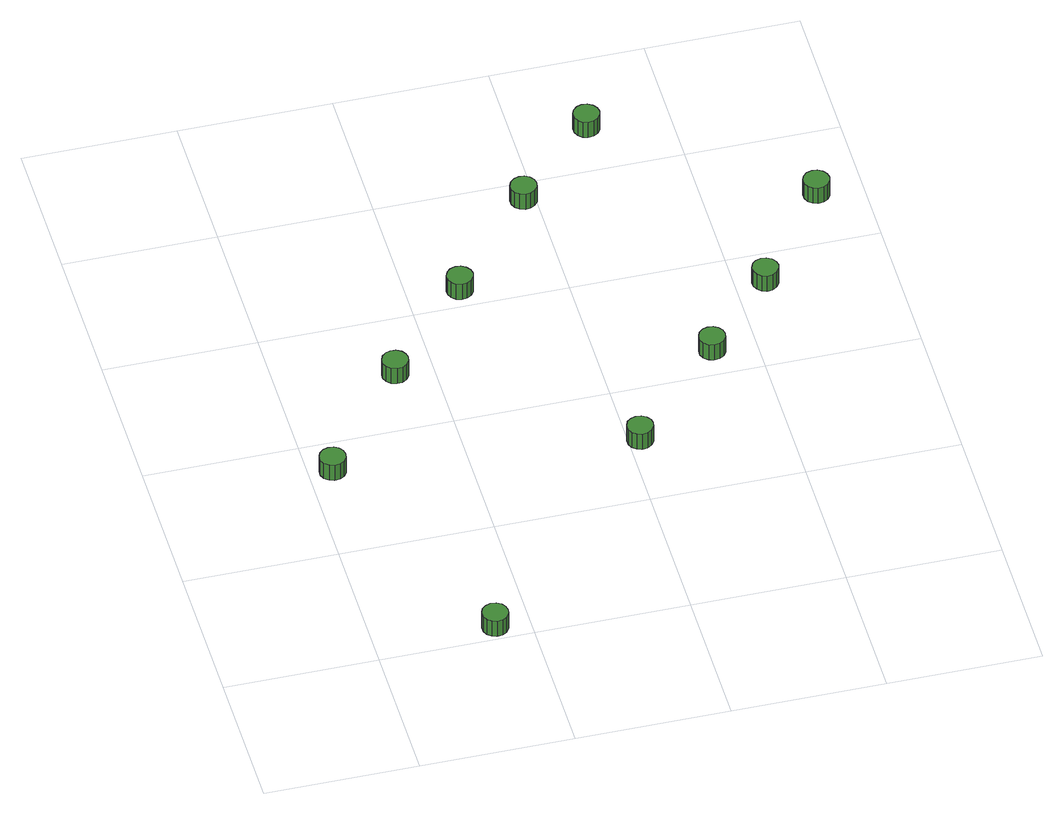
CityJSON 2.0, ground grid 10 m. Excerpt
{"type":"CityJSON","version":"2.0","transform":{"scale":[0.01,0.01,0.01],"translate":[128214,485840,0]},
"CityObjects":{
"tree1":{"type":"SolitaryVegetationObject","attributes":{"function":"something"},"geometry":[{"type":"MultiSurface","lod":"1","boundaries":[[[0,1,2,3,4,5,6,7,8,9,10,11,12,13,14]],[[15,16,17,18,19,20,21,22,23,24,25,26,27,28,29]],[[0,29,28,1]],[[1,28,27,2]],[[2,27,26,3]],[[3,26,25,4]],[[4,25,24,5]],[[5,24,23,6]],[[6,23,22,7]],[[7,22,21,8]],[[8,21,20,9]],[[9,20,19,10]],[[10,19,18,11]],[[11,18,17,12]],[[12,17,16,13]],[[13,16,15,14]],[[14,15,29,0]]]}]},
"tree2":{"type":"SolitaryVegetationObject","attributes":{"function":"something"},"geometry":[{"type":"MultiSurface","lod":"1","boundaries":[[[30,31,32,33,34,35,36,37,38,39,40,41,42,43,44]],[[45,46,47,48,49,50,51,52,53,54,55,56,57,58,59]],[[30,59,58,31]],[[31,58,57,32]],[[32,57,56,33]],[[33,56,55,34]],[[34,55,54,35]],[[35,54,53,36]],[[36,53,52,37]],[[37,52,51,38]],[[38,51,50,39]],[[39,50,49,40]],[[40,49,48,41]],[[41,48,47,42]],[[42,47,46,43]],[[43,46,45,44]],[[44,45,59,30]]]}]},
"tree3":{"type":"SolitaryVegetationObject","attributes":{"function":"something"},"geometry":[{"type":"MultiSurface","lod":"1","boundaries":[[[60,61,62,63,64,65,66,67,68,69,70,71,72,73,74]],[[75,76,77,78,79,80,81,82,83,84,85,86,87,88,89]],[[60,89,88,61]],[[61,88,87,62]],[[62,87,86,63]],[[63,86,85,64]],[[64,85,84,65]],[[65,84,83,66]],[[66,83,82,67]],[[67,82,81,68]],[[68,81,80,69]],[[69,80,79,70]],[[70,79,78,71]],[[71,78,77,72]],[[72,77,76,73]],[[73,76,75,74]],[[74,75,89,60]]]}]},
"tree4":{"type":"SolitaryVegetationObject","attributes":{"function":"something"},"geometry":[{"type":"MultiSurface","lod":"1","boundaries":[[[90,91,92,93,94,95,96,97,98,99,100,101,102,103,104]],[[105,106,107,108,109,110,111,112,113,114,115,116,117,118,119]],[[90,119,118,91]],[[91,118,117,92]],[[92,117,116,93]],[[93,116,115,94]],[[94,115,114,95]],[[95,114,113,96]],[[96,113,112,97]],[[97,112,111,98]],[[98,111,110,99]],[[99,110,109,100]],[[100,109,108,101]],[[101,108,107,102]],[[102,107,106,103]],[[103,106,105,104]],[[104,105,119,90]]]}]},
"tree5":{"type":"SolitaryVegetationObject","attributes":{"function":"something"},"geometry":[{"type":"MultiSurface","lod":"1","boundaries":[[[120,121,122,123,124,125,126,127,128,129,130,131,132,133,134]],[[135,136,137,138,139,140,141,142,143,144,145,146,147,148,149]],[[120,149,148,121]],[[121,148,147,122]],[[122,147,146,123]],[[123,146,145,124]],[[124,145,144,125]],[[125,144,143,126]],[[126,143,142,127]],[[127,142,141,128]],[[128,141,140,129]],[[129,140,139,130]],[[130,139,138,131]],[[131,138,137,132]],[[132,137,136,133]],[[133,136,135,134]],[[134,135,149,120]]]}]},
"tree6":{"type":"SolitaryVegetationObject","attributes":{"function":"something"},"geometry":[{"type":"MultiSurface","lod":"1","boundaries":[[[150,151,152,153,154,155,156,157,158,159,160,161,162,163,164]],[[165,166,167,168,169,170,171,172,173,174,175,176,177,178,179]],[[150,179,178,151]],[[151,178,177,152]],[[152,177,176,153]],[[153,176,175,154]],[[154,175,174,155]],[[155,174,173,156]],[[156,173,172,157]],[[157,172,171,158]],[[158,171,170,159]],[[159,170,169,160]],[[160,169,168,161]],[[161,168,167,162]],[[162,167,166,163]],[[163,166,165,164]],[[164,165,179,150]]]}]},
"tree7":{"type":"SolitaryVegetationObject","attributes":{"function":"something"},"geometry":[{"type":"MultiSurface","lod":"1","boundaries":[[[180,181,182,183,184,185,186,187,188,189,190,191,192,193,194]],[[195,196,197,198,199,200,201,202,203,204,205,206,207,208,209]],[[180,209,208,181]],[[181,208,207,182]],[[182,207,206,183]],[[183,206,205,184]],[[184,205,204,185]],[[185,204,203,186]],[[186,203,202,187]],[[187,202,201,188]],[[188,201,200,189]],[[189,200,199,190]],[[190,199,198,191]],[[191,198,197,192]],[[192,197,196,193]],[[193,196,195,194]],[[194,195,209,180]]]}]},
"tree8":{"type":"SolitaryVegetationObject","attributes":{"function":"something"},"geometry":[{"type":"MultiSurface","lod":"1","boundaries":[[[210,211,212,213,214,215,216,217,218,219,220,221,222,223,224]],[[225,226,227,228,229,230,231,232,233,234,235,236,237,238,239]],[[210,239,238,211]],[[211,238,237,212]],[[212,237,236,213]],[[213,236,235,214]],[[214,235,234,215]],[[215,234,233,216]],[[216,233,232,217]],[[217,232,231,218]],[[218,231,230,219]],[[219,230,229,220]],[[220,229,228,221]],[[221,228,227,222]],[[222,227,226,223]],[[223,226,225,224]],[[224,225,239,210]]]}]},
"tree9":{"type":"SolitaryVegetationObject","attributes":{"function":"something"},"geometry":[{"type":"MultiSurface","lod":"1","boundaries":[[[240,241,242,243,244,245,246,247,248,249,250,251,252,253,254]],[[255,256,257,258,259,260,261,262,263,264,265,266,267,268,269]],[[240,269,268,241]],[[241,268,267,242]],[[242,267,266,243]],[[243,266,265,244]],[[244,265,264,245]],[[245,264,263,246]],[[246,263,262,247]],[[247,262,261,248]],[[248,261,260,249]],[[249,260,259,250]],[[250,259,258,251]],[[251,258,257,252]],[[252,257,256,253]],[[253,256,255,254]],[[254,255,269,240]]]}]},
"tree10":{"type":"SolitaryVegetationObject","attributes":{"function":"something"},"geometry":[{"type":"MultiSurface","lod":"1","boundaries":[[[270,271,272,273,274,275,276,277,278,279,280,281,282,283,284]],[[285,286,287,288,289,290,291,292,293,294,295,296,297,298,299]],[[270,299,298,271]],[[271,298,297,272]],[[272,297,296,273]],[[273,296,295,274]],[[274,295,294,275]],[[275,294,293,276]],[[276,293,292,277]],[[277,292,291,278]],[[278,291,290,279]],[[279,290,289,280]],[[280,289,288,281]],[[281,288,287,282]],[[282,287,286,283]],[[283,286,285,284]],[[284,285,299,270]]]}]}
},
"vertices":[
[239,1744,174],[232,1779,174],[211,1808,174],[181,1825,174],[145,1829,174],[112,1818,174],[85,1794,174],[71,1762,174],[71,1727,174],[85,1694,174],[112,1671,174],[145,1660,174],[181,1664,174],[211,1681,174],[232,1710,174],[232,1710,47],[211,1681,47],[181,1664,47],[145,1660,47],[112,1671,47],[85,1694,47],[71,1727,47],[71,1762,47],[85,1794,47],[112,1818,47],[145,1829,47],[181,1825,47],[211,1808,47],[232,1779,47],[239,1744,47],
[857,105,179],[850,140,179],[829,169,179],[798,186,179],[763,190,179],[730,179,179],[703,155,179],[689,123,179],[689,88,179],[703,55,179],[730,32,179],[763,21,179],[798,25,179],[829,42,179],[850,71,179],[850,71,52],[829,42,52],[798,25,52],[763,21,52],[730,32,52],[703,55,52],[689,88,52],[689,123,52],[703,155,52],[730,179,52],[763,190,52],[798,186,52],[829,169,52],[850,140,52],[857,105,52],
[836,2498,180],[829,2532,180],[808,2561,180],[777,2579,180],[742,2582,180],[708,2572,180],[682,2548,180],[668,2516,180],[668,2480,180],[682,2448,180],[708,2424,180],[742,2413,180],[777,2417,180],[808,2435,180],[829,2463,180],[829,2463,53],[808,2435,53],[777,2417,53],[742,2413,53],[708,2424,53],[682,2448,53],[668,2480,53],[668,2516,53],[682,2548,53],[708,2572,53],[742,2582,53],[777,2579,53],[808,2561,53],[829,2532,53],[836,2498,53],
[1419,3140,181],[1411,3175,181],[1390,3203,181],[1360,3221,181],[1325,3225,181],[1291,3214,181],[1265,3190,181],[1250,3158,181],[1250,3122,181],[1265,3090,181],[1291,3066,181],[1325,3055,181],[1360,3059,181],[1390,3077,181],[1411,3105,181],[1411,3105,54],[1390,3077,54],[1360,3059,54],[1325,3055,54],[1291,3066,54],[1265,3090,54],[1250,3122,54],[1250,3158,54],[1265,3190,54],[1291,3214,54],[1325,3225,54],[1360,3221,54],[1390,3203,54],[1411,3175,54],[1419,3140,54],
[2159,1534,180],[2152,1568,180],[2131,1597,180],[2100,1615,180],[2065,1618,180],[2032,1607,180],[2005,1584,180],[1991,1551,180],[1991,1516,180],[2005,1484,180],[2032,1460,180],[2065,1449,180],[2100,1453,180],[2131,1471,180],[2152,1499,180],[2152,1499,53],[2131,1471,53],[2100,1453,53],[2065,1449,53],[2032,1460,53],[2005,1484,53],[1991,1516,53],[1991,1551,53],[2005,1584,53],[2032,1607,53],[2065,1618,53],[2100,1615,53],[2131,1597,53],[2152,1568,53],[2159,1534,53],
[2008,3838,182],[2001,3872,182],[1980,3901,182],[1949,3919,182],[1914,3922,182],[1881,3911,182],[1854,3888,182],[1840,3855,182],[1840,3820,182],[1854,3788,182],[1881,3764,182],[1914,3753,182],[1949,3757,182],[1980,3775,182],[2001,3803,182],[2001,3803,55],[1980,3775,55],[1949,3757,55],[1914,3753,55],[1881,3764,55],[1854,3788,55],[1840,3820,55],[1840,3855,55],[1854,3888,55],[1881,3911,55],[1914,3922,55],[1949,3919,55],[1980,3901,55],[2001,3872,55],[2008,3838,55],
[2796,2209,183],[2789,2244,183],[2768,2272,183],[2738,2290,183],[2702,2294,183],[2669,2283,183],[2642,2259,183],[2628,2227,183],[2628,2191,183],[2642,2159,183],[2669,2135,183],[2702,2124,183],[2738,2128,183],[2768,2146,183],[2789,2174,183],[2789,2174,56],[2768,2146,56],[2738,2128,56],[2702,2124,56],[2669,2135,56],[2642,2159,56],[2628,2191,56],[2628,2227,56],[2642,2259,56],[2669,2283,56],[2702,2294,56],[2738,2290,56],[2768,2272,56],[2789,2244,56],[2796,2209,56],
[2549,4369,189],[2542,4404,189],[2521,4432,189],[2490,4450,189],[2455,4454,189],[2422,4443,189],[2395,4419,189],[2381,4387,189],[2381,4351,189],[2395,4319,189],[2422,4295,189],[2455,4284,189],[2490,4288,189],[2521,4306,189],[2542,4334,189],[2542,4334,62],[2521,4306,62],[2490,4288,62],[2455,4284,62],[2422,4295,62],[2395,4319,62],[2381,4351,62],[2381,4387,62],[2395,4419,62],[2422,4443,62],[2455,4454,62],[2490,4450,62],[2521,4432,62],[2542,4404,62],[2549,4369,62],
[3276,2741,177],[3269,2775,177],[3248,2804,177],[3217,2821,177],[3182,2825,177],[3148,2814,177],[3122,2791,177],[3108,2758,177],[3108,2723,177],[3122,2691,177],[3148,2667,177],[3182,2656,177],[3217,2660,177],[3248,2677,177],[3269,2706,177],[3269,2706,50],[3248,2677,50],[3217,2660,50],[3182,2656,50],[3148,2667,50],[3122,2691,50],[3108,2723,50],[3108,2758,50],[3122,2791,50],[3148,2814,50],[3182,2825,50],[3217,2821,50],[3248,2804,50],[3269,2775,50],[3276,2741,50],
[3784,3439,177],[3777,3473,177],[3756,3502,177],[3725,3520,177],[3690,3523,177],[3656,3512,177],[3630,3489,177],[3616,3456,177],[3616,3421,177],[3630,3389,177],[3656,3365,177],[3690,3354,177],[3725,3358,177],[3756,3376,177],[3777,3404,177],[3777,3404,50],[3756,3376,50],[3725,3358,50],[3690,3354,50],[3656,3365,50],[3630,3389,50],[3616,3421,50],[3616,3456,50],[3630,3489,50],[3656,3512,50],[3690,3523,50],[3725,3520,50],[3756,3502,50],[3777,3473,50],[3784,3439,50]
]}
